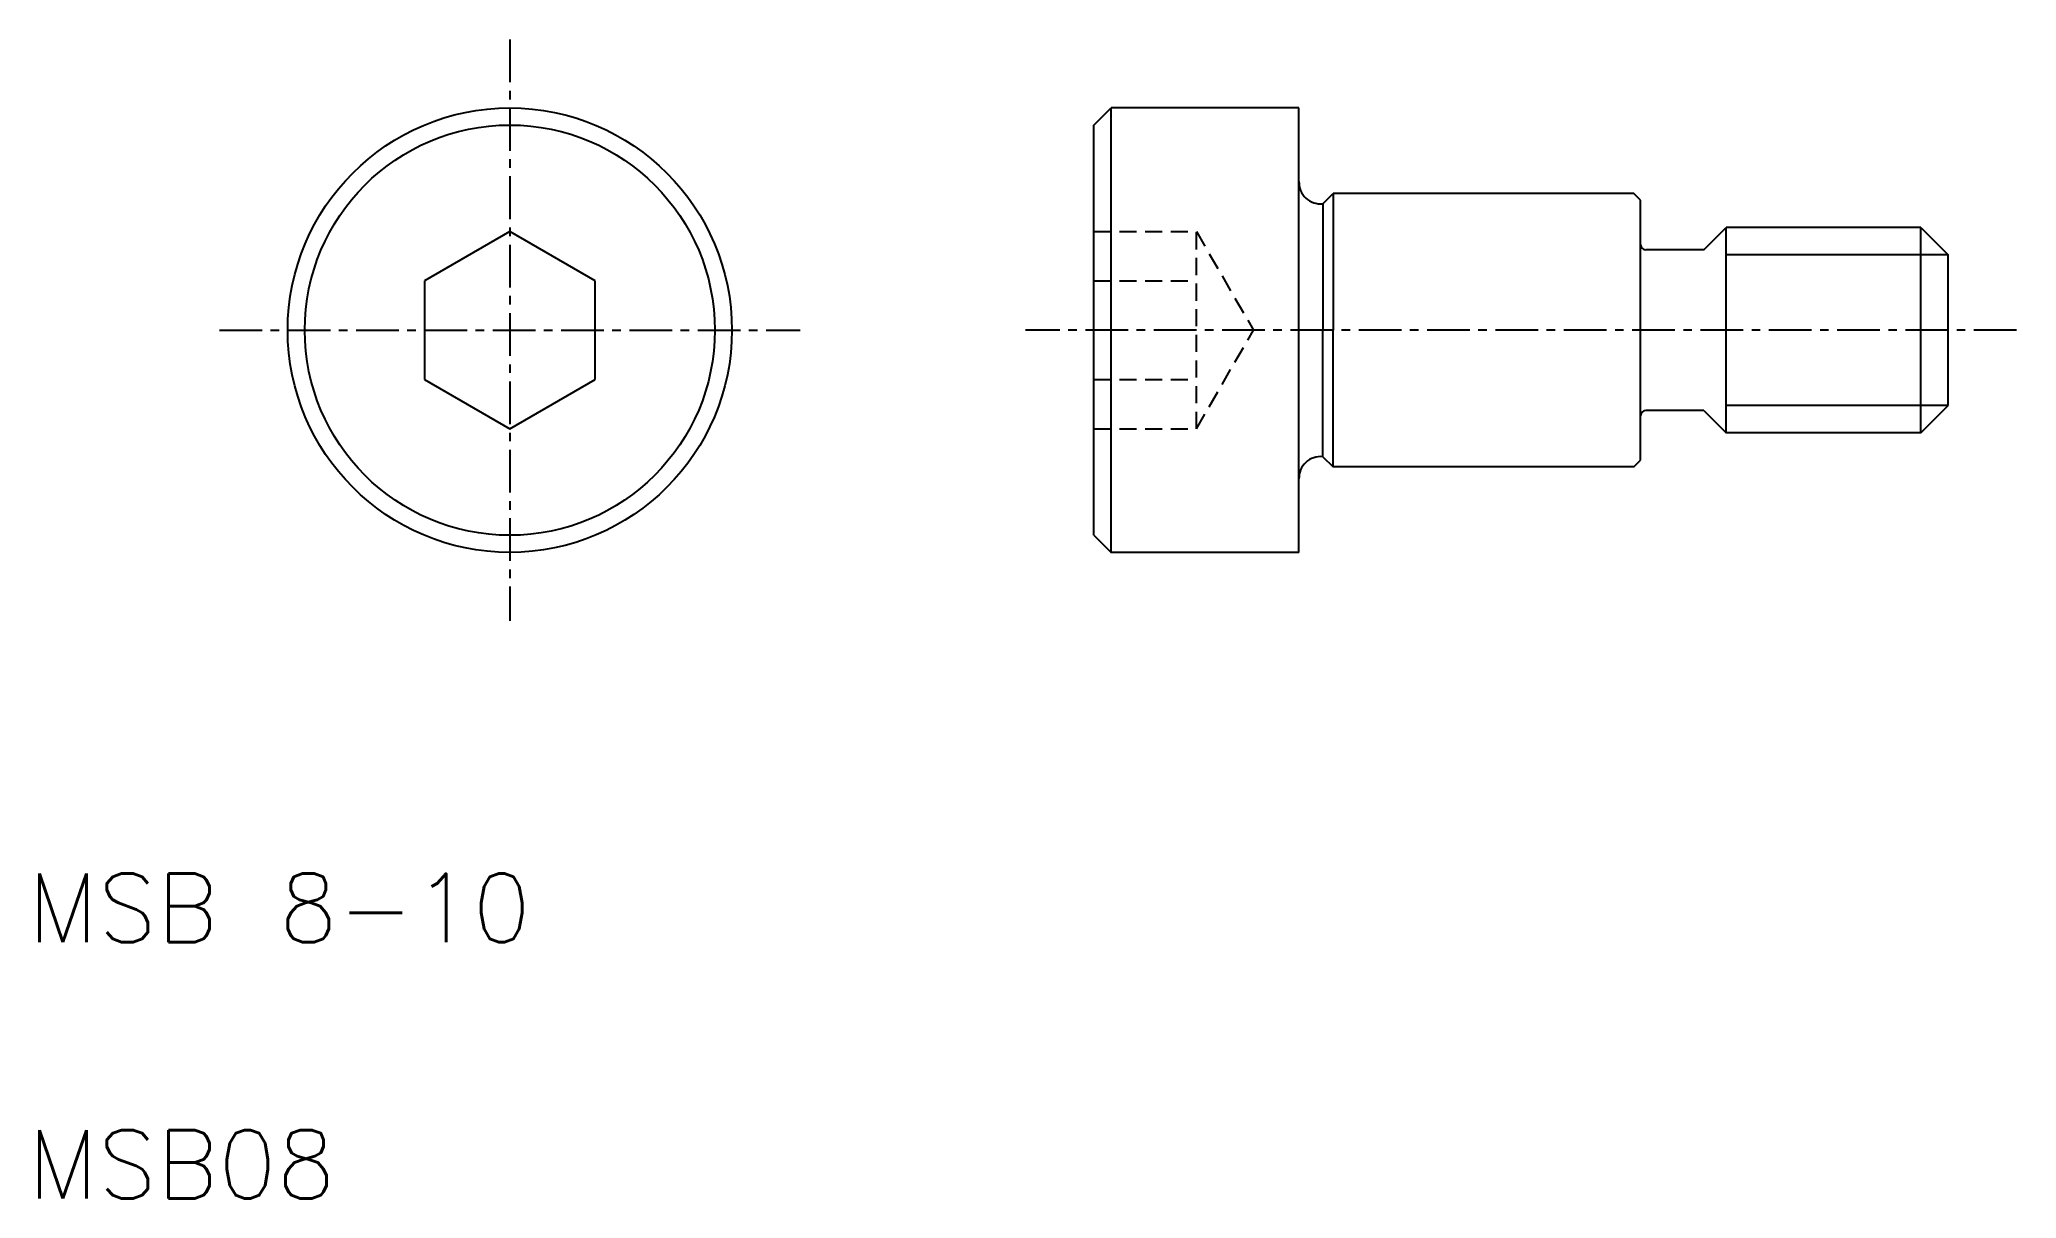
# Model space of a CAD drawing. Extents: x 5.3 to 63.2, y 5 to 38.9.
import ezdxf

# ---------------------------------------------------------------- set-up
doc = ezdxf.new("R2010")
doc.units = 0
doc.linetypes.add('CENTER', pattern=[2, 1.25, -0.25, 0.25, -0.25])
doc.linetypes.add('DASHED', pattern=[0.75, 0.5, -0.25])
doc.layers.get('0').update_dxf_attribs({"linetype": 'CONTINUOUS'})
doc.layers.add('CENTER', color=1, linetype='CENTER')
doc.styles.get("Standard").update_dxf_attribs({"font": 'txt.shx', "bigfont": '@extfont2.shx'})

msp = doc.modelspace()

# ---------------------------------------------------------------- linework, layer by layer
at = {"color": 7, "linetype": 'CONTINUOUS'}
for p, q in [((36.202, 36.395), (36.702, 36.895)), ((36.702, 23.895), (36.702, 36.895)), ((42.202, 36.895), (36.702, 36.895)), ((42.202, 23.895), (42.202, 36.895)), ((36.202, 24.395), (36.202, 36.395)), ((42.902, 34.095), (43.202, 34.395)), ((52.002, 34.395), (43.202, 34.395)), ((43.202, 34.395), (43.202, 30.395)), ((52.202, 34.195), (52.002, 34.395)), ((52.202, 26.595), (52.202, 34.195)), ((42.902, 34.095), (42.902, 30.395)), ((19.106, 33.282), (16.606, 31.838)), ((21.606, 31.838), (19.106, 33.282)), ((54.052, 32.745), (54.702, 33.395)), ((60.402, 33.395), (54.702, 33.395)), ((54.702, 27.395), (54.702, 33.395)), ((60.402, 33.395), (61.202, 32.596)), ((60.402, 27.395), (60.402, 33.395)), ((54.052, 32.745), (52.352, 32.745)), ((61.202, 28.194), (61.202, 32.596)), ((16.606, 31.838), (16.606, 28.951)), ((21.606, 28.951), (21.606, 31.838)), ((42.902, 26.695), (42.902, 30.395)), ((43.202, 26.395), (43.202, 30.395)), ((16.606, 28.951), (19.106, 27.508)), ((19.106, 27.508), (21.606, 28.951)), ((54.052, 28.045), (52.352, 28.045)), ((54.052, 28.045), (54.702, 27.395)), ((60.402, 27.395), (61.202, 28.194)), ((60.402, 27.395), (54.702, 27.395)), ((42.902, 26.695), (43.202, 26.395)), ((52.002, 26.395), (43.202, 26.395)), ((52.002, 26.395), (52.202, 26.595)), ((36.202, 24.395), (36.702, 23.895)), ((42.202, 23.895), (36.702, 23.895))]:
    msp.add_line(p, q, dxfattribs=at)
at = {"color": 3, "linetype": 'DASHED'}
for p, q in [((36.202, 33.282), (39.202, 33.282)), ((39.202, 33.282), (40.868, 30.395)), ((39.202, 27.508), (39.202, 33.282)), ((36.202, 31.838), (39.202, 31.838)), ((36.202, 30.395), (36.202, 30.395)), ((39.202, 27.508), (40.868, 30.395)), ((36.202, 28.951), (39.202, 28.951)), ((36.202, 27.508), (39.202, 27.508)), ((36.202, 27.395), (36.202, 27.395))]:
    msp.add_line(p, q, dxfattribs=at)
at = {"color": 3, "linetype": 'CONTINUOUS'}
for p, q in [((61.191, 32.596), (54.702, 32.596)), ((61.191, 28.194), (54.702, 28.194))]:
    msp.add_line(p, q, dxfattribs=at)
at = {"color": 7, "linetype": 'CONTINUOUS'}
for radius in [6.5, 6]:
    msp.add_circle((19.106, 30.395), radius, dxfattribs=at)
for centre, radius, start, end in [((42.833, 34.722), 0.631, 177.97548, 276.26682), ((52.352, 32.895), 0.15, 180, 270), ((52.352, 27.895), 0.15, 90, 180), ((42.833, 26.067), 0.631, 83.73318, 182.02452)]:
    msp.add_arc(centre, radius, start, end, dxfattribs=at)
at = {"layer": 'CENTER', "color": 1, "linetype": 'CENTER'}
for p, q in [((19.106, 38.895), (19.106, 21.895)), ((10.606, 30.395), (27.606, 30.395)), ((63.202, 30.395), (34.202, 30.395))]:
    msp.add_line(p, q, dxfattribs=at)

# ---------------------------------------------------------------- texts
at = {"color": 7, "linetype": 'CONTINUOUS'}
for s, p in [('MSB 8-10', (5, 12.5)), ('MSB08', (5, 5))]:
    msp.add_text(s, height=2, dxfattribs=at).set_placement(p)

doc.saveas('drawing.dxf')
